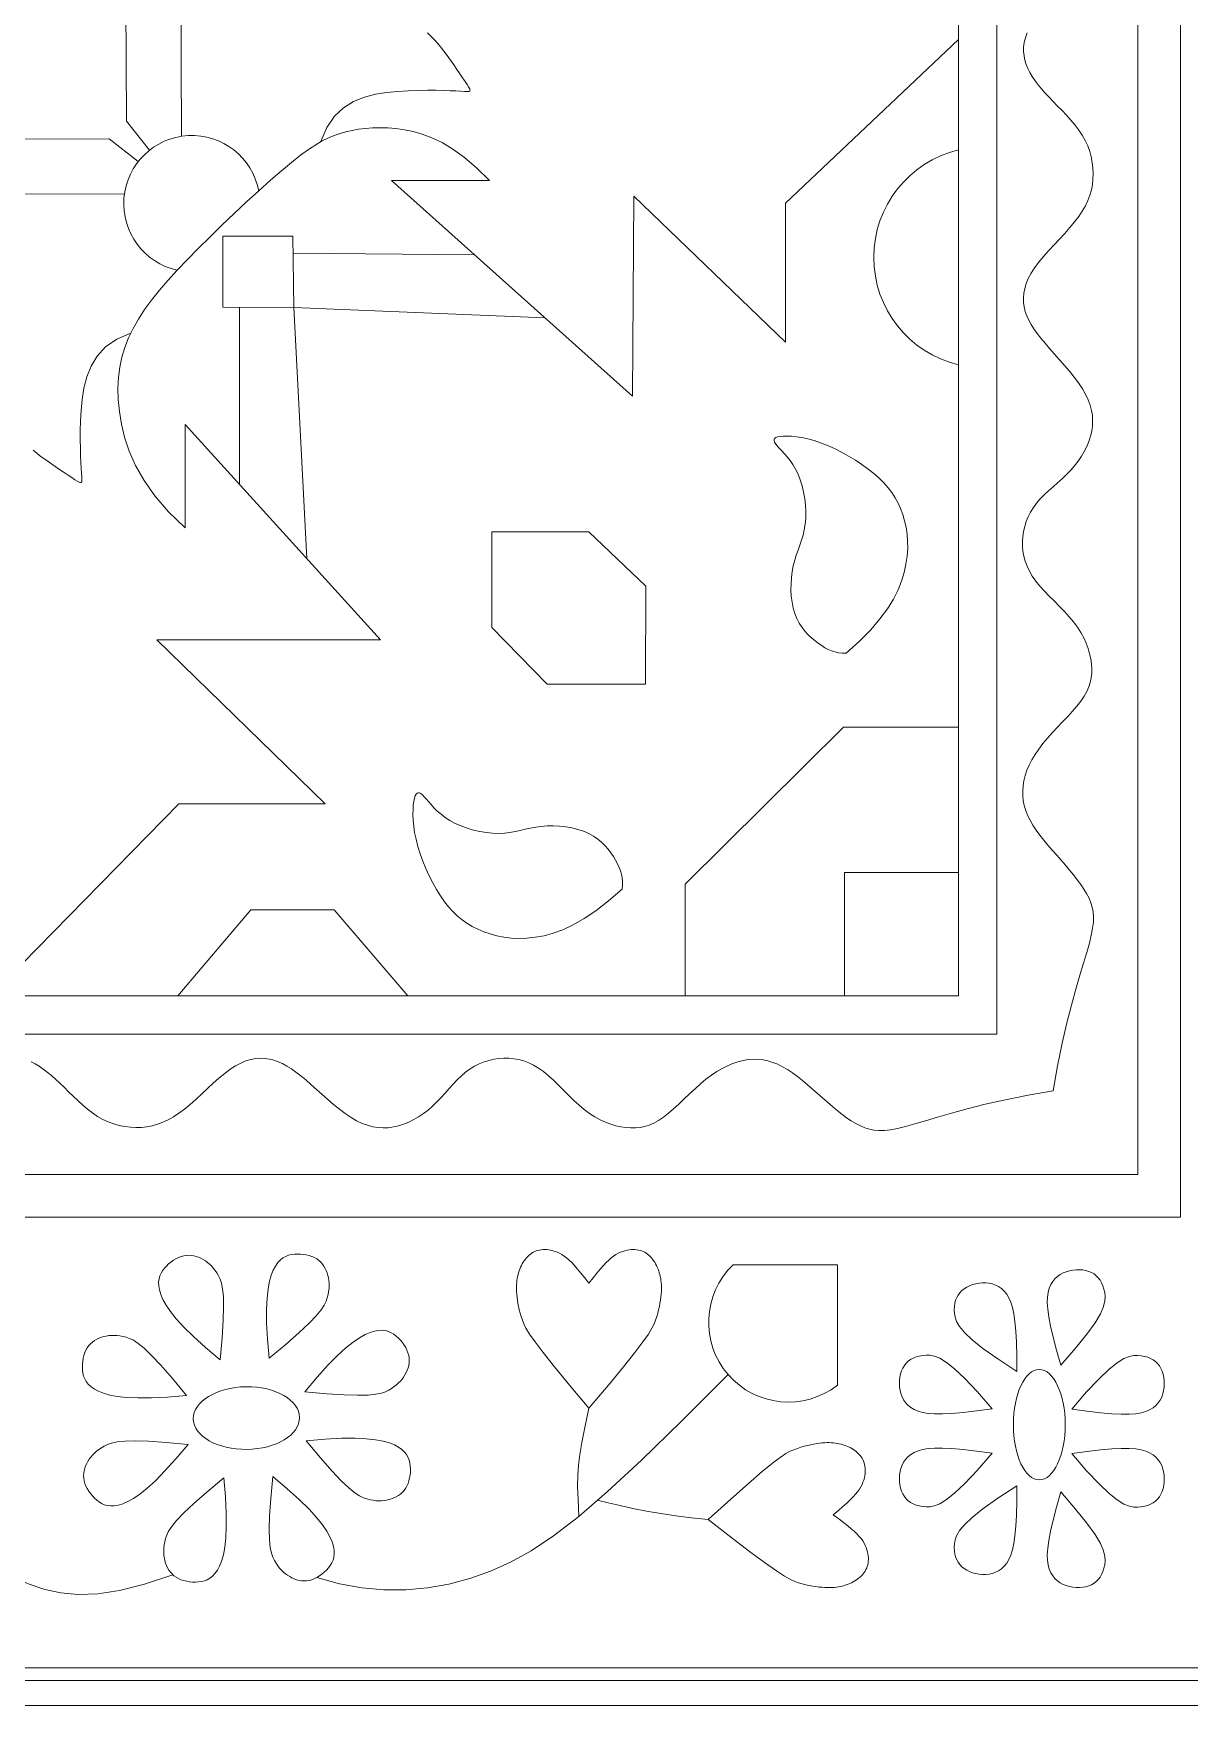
# Model space of a CAD drawing. Header units: inches. Extents: x -813 to 82, y -70 to 268.
# Drawn here: x -22.39 to -9.43, y 115.99 to 134.72 of the extents above; entities that cross this region are included whole.
import ezdxf

# ---------------------------------------------------------------- set-up
doc = ezdxf.new("R2010")
doc.units = ezdxf.units.IN
doc.header["$MEASUREMENT"] = 0
for name, color, linetype, lineweight, true_color in [('Black', 7, 'Continuous', 0, 0x000000), ('Blue', 7, 'Continuous', 0, 0x1081b2), ('Brown', 7, 'Continuous', 0, 0x653e10), ('Golden', 7, 'Continuous', 0, 0xefe861), ('Grey', 7, 'Continuous', 0, 0x58676a), ('Layak Architect', 1, 'Continuous', 5, 0xff0000), ('Lines', 1, 'Continuous', 5, 0xff0000), ('Mustard', 7, 'Continuous', 0, 0xa79b1b), ('White', 7, 'Continuous', 0, 0xffffff)]:
    doc.layers.add(name, color=color, linetype=linetype, lineweight=lineweight, true_color=true_color)
doc.layers.add('Rugs', color=201, linetype='Continuous')

# ---------------------------------------------------------------- blocks, each defined once
blk = doc.blocks.new('*U55')
at = {"layer": 'Mustard'}
blk.add_lwpolyline([(11.32, -20.49), (4.65, -14.93), (-0.53, -10.37), (-4.43, -6.69), (-7.23, -3.75), (-9.15, -1.41), (-10.37, 0.46), (-11.11, 2), (-11.55, 3.34), (-11.87, 4.59), (-12.1, 5.79), (-12.25, 6.94), (-12.31, 8.04), (-12.3, 9.1), (-12.22, 10.13), (-12.06, 11.12), (-11.84, 12.1), (-11.56, 13.05), (-11.2, 13.98), (-10.78, 14.87), (-10.28, 15.73), (-9.7, 16.53), (-9.04, 17.28), (-8.29, 17.96), (-7.46, 18.56), (-6.53, 19.09), (-5.52, 19.53), (-4.45, 19.89), (-3.33, 20.17), (-2.17, 20.36), (-0.99, 20.47), (0.2, 20.49), (1.38, 20.43), (2.54, 20.27), (3.68, 20), (4.78, 19.58), (5.85, 18.98), (6.87, 18.17), (7.85, 17.12), (8.78, 15.79), (9.65, 14.17), (10.45, 12.2), (11.15, 9.77), (11.72, 6.79), (12.12, 3.14), (12.31, -1.3), (12.27, -6.65), (11.95, -13.01), (11.32, -20.49)], dxfattribs=at)
blk = doc.blocks.new('*U56')
at = {"layer": 'Mustard', "color": 0, "linetype": 'ByBlock', "lineweight": -2, "transparency": 16777216}
for p, rotation in [((6003767008.540522, 3337138647.324628), 315.0000000000001), ((6003766946.314736, 3337138618.737947), 45.00000000000002), ((6003767035.721244, 3337138622.132231), 270), ((6003767037.127202, 3337138585.098843), 225), ((6003766947.720695, 3337138581.704559), 90.00000000000001), ((6003766974.901417, 3337138556.512162), 135), ((6003767011.934805, 3337138557.91812), 180)]:
    blk.add_blockref('*U55', p, dxfattribs=dict(at, rotation=rotation))
blk.add_blockref('*U55', (6003766971.507133, 3337138645.91867), dxfattribs=at)
blk = doc.blocks.new('C3')
at = {"layer": 'Black'}
blk.add_arc((909.4, 3868.05), 26.79, 100.8511, 347.62522, dxfattribs=at)
at = {"layer": 'Blue'}
for points in [[(1258.25, 4206.72), (1248.34, 4208.44), (1239.46, 4210.24), (1231.53, 4212.06), (1224.49, 4213.86), (1218.26, 4215.59), (1212.79, 4217.21), (1208, 4218.67), (1203.82, 4219.92), (1200.2, 4220.93), (1197.05, 4221.69), (1194.31, 4222.22), (1191.91, 4222.51), (1189.78, 4222.58), (1187.83, 4222.43), (1186.02, 4222.08), (1184.25, 4221.52), (1182.48, 4220.78), (1180.69, 4219.85), (1178.89, 4218.76), (1177.06, 4217.53), (1175.21, 4216.18), (1173.33, 4214.71), (1171.44, 4213.14), (1169.52, 4211.5), (1167.57, 4209.8), (1165.61, 4208.07), (1163.63, 4206.33), (1161.64, 4204.63), (1159.65, 4202.98), (1157.67, 4201.43), (1155.69, 4199.99), (1153.73, 4198.7), (1151.79, 4197.59), (1149.87, 4196.66), (1147.95, 4195.9), (1146.03, 4195.33), (1144.11, 4194.94), (1142.19, 4194.73), (1140.24, 4194.7), (1138.27, 4194.85), (1136.28, 4195.18), (1134.26, 4195.69), (1132.21, 4196.39), (1130.15, 4197.27), (1128.06, 4198.33), (1125.95, 4199.58), (1123.83, 4201.02), (1121.7, 4202.64), (1119.55, 4204.44), (1117.4, 4206.38), (1115.26, 4208.38), (1113.13, 4210.41), (1111.03, 4212.4), (1108.97, 4214.3), (1106.96, 4216.04), (1105, 4217.58), (1103.1, 4218.86), (1101.25, 4219.9), (1099.43, 4220.7), (1097.63, 4221.29), (1095.84, 4221.67), (1094.03, 4221.86), (1092.18, 4221.88), (1090.3, 4221.74), (1088.35, 4221.45), (1086.36, 4221.02), (1084.32, 4220.42), (1082.25, 4219.66), (1080.16, 4218.72), (1078.06, 4217.59), (1075.97, 4216.27), (1073.88, 4214.75), (1071.82, 4213.03), (1069.77, 4211.16), (1067.75, 4209.19), (1065.74, 4207.18), (1063.75, 4205.18), (1061.76, 4203.26), (1059.79, 4201.47), (1057.83, 4199.86), (1055.87, 4198.48), (1053.91, 4197.34), (1051.96, 4196.41), (1050.01, 4195.69), (1048.06, 4195.17), (1046.11, 4194.82), (1044.16, 4194.65), (1042.21, 4194.64), (1040.25, 4194.78), (1038.3, 4195.07), (1036.36, 4195.51), (1034.45, 4196.12), (1032.56, 4196.88), (1030.72, 4197.81), (1028.93, 4198.91), (1027.2, 4200.19), (1025.53, 4201.63), (1023.91, 4203.21), (1022.32, 4204.9), (1020.75, 4206.65), (1019.17, 4208.43), (1017.58, 4210.2), (1015.94, 4211.93), (1014.25, 4213.58), (1012.48, 4215.12), (1010.65, 4216.52), (1008.76, 4217.8), (1006.83, 4218.93), (1004.86, 4219.91), (1002.87, 4220.72), (1000.86, 4221.37), (998.84, 4221.84), (996.83, 4222.12), (994.81, 4222.21), (992.77, 4222.1), (990.72, 4221.77), (988.65, 4221.22), (986.54, 4220.45), (984.38, 4219.43), (982.18, 4218.17), (979.93, 4216.67), (977.64, 4214.96), (975.34, 4213.11), (973.04, 4211.16), (970.77, 4209.17), (968.55, 4207.19), (966.39, 4205.28), (964.32, 4203.49), (962.35, 4201.87), (960.47, 4200.42), (958.66, 4199.14), (956.91, 4198.03), (955.19, 4197.1), (953.48, 4196.33), (951.78, 4195.74), (950.05, 4195.32), (948.29, 4195.07), (946.48, 4195.01), (944.64, 4195.15), (942.74, 4195.51), (940.79, 4196.09), (938.79, 4196.92), (936.73, 4198.01), (934.62, 4199.37), (932.44, 4201.01), (930.22, 4202.88), (927.96, 4204.9), (925.68, 4207.02), (923.4, 4209.17), (921.12, 4211.28), (918.86, 4213.29), (916.64, 4215.13), (914.47, 4216.75), (912.34, 4218.15), (910.23, 4219.34), (908.14, 4220.32), (906.06, 4221.1), (903.98, 4221.7), (901.88, 4222.11), (899.76, 4222.35), (897.61, 4222.43), (895.44, 4222.34), (893.25, 4222.09), (891.06, 4221.65), (888.88, 4221.05), (886.73, 4220.26), (884.6, 4219.28), (882.52, 4218.11), (880.48, 4216.76), (878.5, 4215.26), (876.57, 4213.64), (874.69, 4211.93), (872.85, 4210.19), (871.06, 4208.43), (869.31, 4206.71), (867.6, 4205.06), (865.93, 4203.51), (864.29, 4202.08), (862.68, 4200.76), (861.08, 4199.56), (859.48, 4198.49), (857.89, 4197.55), (856.29, 4196.75), (854.67, 4196.09), (853.03, 4195.58), (851.35, 4195.24), (849.64, 4195.07), (847.89, 4195.09), (846.09, 4195.31), (844.23, 4195.76), (842.31, 4196.44)], [(1258.25, 4206.72), (1259.93, 4196.81), (1261.7, 4187.92), (1263.49, 4179.98), (1265.26, 4172.93), (1266.97, 4166.7), (1268.57, 4161.22), (1270.02, 4156.43), (1271.25, 4152.25), (1272.25, 4148.62), (1273, 4145.47), (1273.51, 4142.73), (1273.8, 4140.33), (1273.86, 4138.19), (1273.71, 4136.25), (1273.34, 4134.43), (1272.78, 4132.67), (1272.03, 4130.9), (1271.1, 4129.12), (1270, 4127.31), (1268.77, 4125.49), (1267.4, 4123.65), (1265.93, 4121.78), (1264.36, 4119.89), (1262.71, 4117.97), (1261, 4116.03), (1259.26, 4114.08), (1257.52, 4112.1), (1255.81, 4110.12), (1254.15, 4108.14), (1252.59, 4106.16), (1251.14, 4104.19), (1249.85, 4102.24), (1248.73, 4100.3), (1247.79, 4098.38), (1247.03, 4096.46), (1246.45, 4094.55), (1246.05, 4092.63), (1245.83, 4090.7), (1245.79, 4088.76), (1245.94, 4086.79), (1246.26, 4084.8), (1246.77, 4082.77), (1247.46, 4080.73), (1248.33, 4078.66), (1249.38, 4076.56), (1250.63, 4074.45), (1252.06, 4072.33), (1253.67, 4070.18), (1255.47, 4068.03), (1257.39, 4065.87), (1259.39, 4063.73), (1261.41, 4061.59), (1263.39, 4059.49), (1265.28, 4057.42), (1267.02, 4055.4), (1268.55, 4053.43), (1269.83, 4051.53), (1270.86, 4049.67), (1271.65, 4047.85), (1272.23, 4046.05), (1272.6, 4044.26), (1272.79, 4042.45), (1272.8, 4040.6), (1272.66, 4038.72), (1272.36, 4036.77), (1271.92, 4034.78), (1271.32, 4032.74), (1270.54, 4030.68), (1269.6, 4028.59), (1268.46, 4026.5), (1267.14, 4024.41), (1265.61, 4022.33), (1263.88, 4020.27), (1262, 4018.23), (1260.02, 4016.21), (1258, 4014.21), (1256, 4012.23), (1254.07, 4010.25), (1252.27, 4008.28), (1250.66, 4006.33), (1249.27, 4004.37), (1248.12, 4002.42), (1247.19, 4000.47), (1246.46, 3998.53), (1245.93, 3996.58), (1245.58, 3994.63), (1245.4, 3992.68), (1245.38, 3990.73), (1245.52, 3988.77), (1245.8, 3986.82), (1246.24, 3984.88), (1246.83, 3982.96), (1247.59, 3981.07), (1248.51, 3979.23), (1249.61, 3977.43), (1250.87, 3975.69), (1252.31, 3974.02), (1253.89, 3972.4), (1255.57, 3970.8), (1257.31, 3969.22), (1259.09, 3967.64), (1260.86, 3966.04), (1262.58, 3964.4), (1264.22, 3962.7), (1265.75, 3960.93), (1267.15, 3959.09), (1268.42, 3957.2), (1269.54, 3955.26), (1270.51, 3953.29), (1271.32, 3951.29), (1271.96, 3949.28), (1272.42, 3947.26), (1272.7, 3945.24), (1272.78, 3943.22), (1272.66, 3941.19), (1272.33, 3939.14), (1271.77, 3937.07), (1270.99, 3934.96), (1269.96, 3932.81), (1268.7, 3930.62), (1267.18, 3928.37), (1265.47, 3926.09), (1263.61, 3923.79), (1261.65, 3921.5), (1259.65, 3919.24), (1257.67, 3917.02), (1255.75, 3914.87), (1253.95, 3912.8), (1252.32, 3910.84), (1250.86, 3908.97), (1249.58, 3907.16), (1248.46, 3905.41), (1247.52, 3903.7), (1246.75, 3902), (1246.16, 3900.29), (1245.73, 3898.57), (1245.48, 3896.81), (1245.41, 3895), (1245.54, 3893.15), (1245.89, 3891.25), (1246.47, 3889.31), (1247.29, 3887.3), (1248.37, 3885.24), (1249.73, 3883.12), (1251.36, 3880.94), (1253.21, 3878.71), (1255.23, 3876.44), (1257.34, 3874.16), (1259.48, 3871.86), (1261.58, 3869.58), (1263.58, 3867.32), (1265.42, 3865.09), (1267.03, 3862.91), (1268.42, 3860.77), (1269.6, 3858.66), (1270.57, 3856.57), (1271.35, 3854.48), (1271.94, 3852.4), (1272.34, 3850.3), (1272.58, 3848.18), (1272.65, 3846.03), (1272.55, 3843.85), (1272.29, 3841.67), (1271.85, 3839.48), (1271.23, 3837.31), (1270.43, 3835.15), (1269.45, 3833.03), (1268.28, 3830.95), (1266.92, 3828.92), (1265.41, 3826.95), (1263.78, 3825.02), (1262.07, 3823.15), (1260.31, 3821.32), (1258.55, 3819.53), (1256.83, 3817.79), (1255.17, 3816.09), (1253.62, 3814.42), (1252.17, 3812.79), (1250.85, 3811.18), (1249.64, 3809.58), (1248.57, 3807.99), (1247.62, 3806.4), (1246.82, 3804.8)], [(1220.92, 4062.02), (1176.93, 4062.02), (1115.26, 4124.27), (1115.26, 4169.48)], [(1220.92, 4062.02), (1176.93, 4062.02), (1115.26, 4124.27), (1115.26, 4169.48)], [(1172.33, 4124.66), (1172.33, 4154.27), (1172.33, 4168.12), (1172.33, 4169.28), (1172.33, 4169.43), (1172.33, 4169.48)], [(1220.92, 4124.66), (1172.33, 4124.66)], [(950.27, 3908.13), (950.07, 3880.17), (922.23, 3880.17), (922.23, 3907.8), (950.27, 3908.13)]]:
    blk.add_lwpolyline(points, dxfattribs=at)
blk.add_arc((930.57, 4179.58), 43.44, 193.44709, 346.55291, dxfattribs=at)
at = {"layer": 'Brown'}
for points in [[(1449.49, 3917.24), (1452.02, 3926.06), (1453.66, 3934.85), (1454.45, 3943.57), (1454.42, 3952.21), (1453.62, 3960.74), (1452.1, 3969.14), (1449.89, 3977.38), (1447.04, 3985.43), (1443.53, 3993.35), (1439.02, 4001.49), (1433.15, 4010.27), (1425.52, 4020.13), (1415.76, 4031.5), (1403.46, 4044.79), (1388.26, 4060.44), (1369.76, 4078.88)], [(1426.69, 4071.03), (1426.1, 4064.52), (1425.33, 4058.3), (1424.43, 4052.37), (1423.43, 4046.74), (1422.36, 4041.43), (1421.26, 4036.44), (1420.18, 4031.77), (1419.14, 4027.45)], [(1383.03, 4024.17), (1390.55, 4022.56), (1396.44, 4021.36), (1401.2, 4020.53), (1405.34, 4020.01), (1409.34, 4019.75), (1413.7, 4019.72), (1418.93, 4019.87), (1425.52, 4020.13)], [(1448.49, 3860.62), (1452.16, 3849.4), (1454.6, 3839.6), (1455.92, 3831.01), (1456.23, 3823.39), (1455.63, 3816.52), (1454.24, 3810.18), (1452.15, 3804.13), (1449.49, 3798.14), (1446.25, 3791.97), (1442.01, 3785.19), (1436.25, 3777.36), (1428.45, 3768.03), (1418.08, 3756.76), (1404.62, 3743.1), (1387.55, 3726.59), (1366.34, 3706.81)]]:
    blk.add_lwpolyline(points, dxfattribs=at)
at = {"layer": 'Golden'}
blk.add_lwpolyline([(-1499.88, 4500.08), (-1499.88, 0), (1499.88, 0), (1499.88, 4500.08), (-1499.88, 4500.08)], dxfattribs=at)
at = {"layer": 'Grey'}
blk.add_lwpolyline([(1373.93, 4121.87), (1326.62, 4121.87), (1326.62, 4080.82)], dxfattribs=at)
blk.add_arc((1349.21, 4102.57), 31.36, 223.90706, 37.98615, dxfattribs=at)
at = {"layer": 'Layak Architect'}
blk.add_lwpolyline([(-1490.01, 4485.9), (1490.01, 4485.9), (1490.01, 14.18), (-1490.01, 14.18)], close=True, dxfattribs=at)
for points in [[(0, 4430.9), (1485.01, 4430.9), (1485.01, 2250.04)], [(0, 4256.73), (1307.83, 4256.73), (1307.83, 2250.04)], [(0, 4240.04), (1291.09, 4240.04), (1291.09, 2250.04)], [(0, 4184.48), (1235.92, 4184.48), (1235.92, 2250.04)], [(0, 4169.48), (1220.92, 4169.48), (1220.92, 2250.04)], [(900.31, 3985.09), (900.28, 3946.53), (985.07, 4041.28), (906.5, 4041.79), (963.94, 4101.46), (909.27, 4101.46), (844.86, 4169.48)], [(1086.2, 4125.35), (1081.43, 4130.58), (1076.94, 4134.97), (1072.71, 4138.59), (1068.7, 4141.54), (1064.9, 4143.88), (1061.28, 4145.7), (1057.8, 4147.08), (1054.45, 4148.1), (1051.21, 4148.82), (1048.07, 4149.28), (1045.04, 4149.49), (1042.12, 4149.48), (1039.31, 4149.26), (1036.62, 4148.86), (1034.06, 4148.29), (1031.63, 4147.58), (1029.32, 4146.73), (1027.13, 4145.74), (1025.04, 4144.6), (1023.04, 4143.3), (1021.11, 4141.83), (1019.23, 4140.17), (1017.38, 4138.31), (1015.57, 4136.24), (1013.76, 4133.96), (1011.99, 4131.5), (1010.27, 4128.91), (1008.64, 4126.21), (1007.11, 4123.45), (1005.71, 4120.68), (1004.48, 4117.93), (1003.43, 4115.24), (1002.57, 4112.66), (1001.91, 4110.2), (1001.42, 4107.89), (1001.09, 4105.74), (1000.9, 4103.79), (1000.82, 4102.05), (1000.85, 4100.55), (1000.96, 4099.3), (1001.15, 4098.32), (1001.4, 4097.61), (1001.74, 4097.16), (1002.15, 4096.94), (1002.65, 4096.95), (1003.24, 4097.18), (1003.92, 4097.61), (1004.7, 4098.23), (1005.59, 4099.02), (1006.59, 4099.96), (1007.72, 4101), (1009, 4102.1), (1010.43, 4103.22), (1012.04, 4104.34), (1013.84, 4105.4), (1015.84, 4106.38), (1018.04, 4107.24), (1020.4, 4107.97), (1022.89, 4108.55), (1025.45, 4109), (1028.03, 4109.29), (1030.59, 4109.43), (1033.08, 4109.4), (1035.45, 4109.21), (1037.67, 4108.84), (1039.75, 4108.34), (1041.75, 4107.73), (1043.7, 4107.07), (1045.64, 4106.37), (1047.61, 4105.69), (1049.64, 4105.06), (1051.77, 4104.51), (1054.04, 4104.08), (1056.41, 4103.78), (1058.85, 4103.62), (1061.31, 4103.6), (1063.75, 4103.73), (1066.14, 4104.03), (1068.43, 4104.49), (1070.58, 4105.12), (1072.57, 4105.92), (1074.39, 4106.88), (1076.05, 4107.97), (1077.57, 4109.16), (1078.94, 4110.42), (1080.18, 4111.73), (1081.3, 4113.07), (1082.31, 4114.39), (1083.2, 4115.7), (1083.99, 4116.98), (1084.67, 4118.27), (1085.23, 4119.58), (1085.66, 4120.93), (1085.97, 4122.32), (1086.15, 4123.79), (1086.2, 4125.35)], [(1098.4, 4046.34), (1098.4, 4007.75), (1076.11, 3985.99), (1038.47, 3985.99), (1038.47, 4024.08), (1059.77, 4046.58), (1098.4, 4046.34)], [(1178.92, 4037.23), (1183.56, 4031.89), (1187.4, 4026.92), (1190.52, 4022.3), (1192.98, 4017.98), (1194.87, 4013.94), (1196.26, 4010.13), (1197.23, 4006.52), (1197.85, 4003.07), (1198.19, 3999.77), (1198.29, 3996.6), (1198.15, 3993.56), (1197.8, 3990.66), (1197.26, 3987.9), (1196.55, 3985.27), (1195.69, 3982.79), (1194.7, 3980.46), (1193.59, 3978.27), (1192.35, 3976.21), (1190.98, 3974.26), (1189.46, 3972.42), (1187.77, 3970.67), (1185.91, 3969), (1183.85, 3967.38), (1181.59, 3965.81), (1179.11, 3964.28), (1176.47, 3962.81), (1173.69, 3961.4), (1170.82, 3960.09), (1167.91, 3958.89), (1164.99, 3957.83), (1162.12, 3956.92), (1159.33, 3956.18), (1156.66, 3955.63), (1154.14, 3955.26), (1151.79, 3955.04), (1149.62, 3954.96), (1147.66, 3954.99), (1145.92, 3955.12), (1144.43, 3955.32), (1143.2, 3955.57), (1142.26, 3955.87), (1141.58, 3956.21), (1141.16, 3956.59), (1141, 3957.03), (1141.07, 3957.52), (1141.36, 3958.08), (1141.87, 3958.71), (1142.57, 3959.41), (1143.46, 3960.2), (1144.51, 3961.09), (1145.67, 3962.09), (1146.91, 3963.23), (1148.2, 3964.53), (1149.49, 3966), (1150.75, 3967.66), (1151.96, 3969.53), (1153.06, 3971.62), (1154.06, 3973.88), (1154.93, 3976.29), (1155.67, 3978.78), (1156.25, 3981.31), (1156.69, 3983.84), (1156.95, 3986.31), (1157.02, 3988.69), (1156.92, 3990.93), (1156.66, 3993.06), (1156.29, 3995.12), (1155.85, 3997.13), (1155.39, 3999.14), (1154.94, 4001.17), (1154.54, 4003.26), (1154.24, 4005.44), (1154.08, 4007.75), (1154.05, 4010.14), (1154.17, 4012.57), (1154.44, 4015.02), (1154.86, 4017.43), (1155.42, 4019.77), (1156.14, 4021.99), (1157.02, 4024.06), (1158.05, 4025.94), (1159.21, 4027.64), (1160.49, 4029.16), (1161.84, 4030.53), (1163.25, 4031.75), (1164.7, 4032.83), (1166.15, 4033.79), (1167.59, 4034.63), (1168.98, 4035.37), (1170.35, 4036.01), (1171.71, 4036.53), (1173.08, 4036.93), (1174.46, 4037.21), (1175.89, 4037.36), (1177.37, 4037.37), (1178.92, 4037.23)], [(954.33, 4006.86), (950.27, 3908.13)], [(1036.91, 3865.39), (1030.54, 3858.86), (1024.32, 3853.52), (1018.26, 3849.25), (1012.4, 3845.93), (1006.73, 3843.42), (1001.28, 3841.61), (996.08, 3840.36), (991.12, 3839.57), (986.43, 3839.11), (981.98, 3838.98), (977.74, 3839.17), (973.67, 3839.68), (969.74, 3840.51), (965.92, 3841.67), (962.17, 3843.14), (958.47, 3844.93), (954.78, 3847.05), (951.07, 3849.48), (947.32, 3852.22), (943.5, 3855.28), (939.6, 3858.64), (935.57, 3862.31), (931.4, 3866.28), (927.05, 3870.55), (922.54, 3875.1), (917.92, 3879.85), (913.29, 3884.71), (908.74, 3889.58), (904.36, 3894.36), (900.25, 3898.96), (896.5, 3903.29), (893.2, 3907.26), (890.42, 3910.78), (888.12, 3913.92), (886.24, 3916.74), (884.73, 3919.31), (883.53, 3921.71), (882.58, 3924.02), (881.82, 3926.3), (881.2, 3928.62), (880.65, 3931.06), (880.2, 3933.62), (879.86, 3936.3), (879.64, 3939.11), (879.57, 3942.04), (879.65, 3945.1), (879.92, 3948.28), (880.38, 3951.6), (881.07, 3955.04), (882.07, 3958.65), (883.49, 3962.44), (885.42, 3966.44), (887.97, 3970.67), (891.23, 3975.18), (895.31, 3979.97), (900.31, 3985.09)], [(885.01, 3918.79), (879.45, 3921.15), (875.07, 3924.16), (871.73, 3927.7), (869.27, 3931.65), (867.55, 3935.89), (866.41, 3940.28), (865.71, 3944.7), (865.29, 3949.02), (865.03, 3953.15), (864.88, 3957.02), (864.82, 3960.63), (864.84, 3963.94), (864.91, 3966.93), (865.01, 3969.57), (865.13, 3971.85), (865.24, 3973.72), (865.32, 3975.19), (865.34, 3976.27), (865.28, 3976.99), (865.09, 3977.37), (864.76, 3977.46), (864.26, 3977.29), (863.54, 3976.87), (862.59, 3976.25), (861.38, 3975.45), (859.95, 3974.5), (858.35, 3973.42), (856.63, 3972.25), (854.83, 3971.01), (853, 3969.72), (851.19, 3968.41), (849.45, 3967.11), (847.82, 3965.84), (846.29, 3964.57), (844.88, 3963.31), (843.56, 3962.03), (842.33, 3960.7)], [(928.87, 3907.8), (929.61, 3979.3)], [(1220.92, 3862.57), (1187.05, 3891.2), (1187.05, 3923.95), (1220.92, 3952.92)], [(1220.92, 3788.92), (1145.33, 3862.97), (1145.33, 3920.5), (1080.96, 3854.27), (1080.96, 3942.26), (996.25, 3865.39), (1036.91, 3865.39)], [(1048.95, 3913.21), (950.27, 3908.13)], [(950.17, 3886.77), (1019.82, 3886.77)], [(960.32, 3844.04), (962.72, 3838.49), (965.76, 3834.13), (969.33, 3830.82), (973.3, 3828.39), (977.55, 3826.7), (981.94, 3825.6), (986.37, 3824.93), (990.7, 3824.54), (994.82, 3824.31), (998.7, 3824.19), (1002.31, 3824.16), (1005.62, 3824.2), (1008.61, 3824.29), (1011.25, 3824.41), (1013.52, 3824.55), (1015.4, 3824.67), (1016.86, 3824.76), (1017.94, 3824.79), (1018.66, 3824.73), (1019.05, 3824.55), (1019.14, 3824.22), (1018.97, 3823.71), (1018.56, 3822.99), (1017.94, 3822.04), (1017.15, 3820.82), (1016.21, 3819.39), (1015.15, 3817.78), (1013.99, 3816.04), (1012.76, 3814.24), (1011.49, 3812.4), (1010.19, 3810.58), (1008.9, 3808.83), (1007.64, 3807.19), (1006.39, 3805.66)]]:
    blk.add_lwpolyline(points, dxfattribs=at)
at = {"layer": 'Lines', "extrusion": (0, 0, -1)}
blk.add_ellipse((1389.46, 4201.24), major_axis=(-21.69, 0), ratio=0.469709, dxfattribs=at)
at = {"layer": 'Mustard', "extrusion": (0, 0, -1)}
blk.add_ellipse((1386.87, 3889.5), major_axis=(0.26, -20.88), ratio=0.589821, dxfattribs=at)
at = {"layer": 'White'}
for points in [[(1383.34, 4213.98), (1376.58, 4219.86), (1371.43, 4224.72), (1367.67, 4228.7), (1365.09, 4231.92), (1363.47, 4234.53), (1362.6, 4236.64), (1362.26, 4238.4), (1362.24, 4239.93), (1362.36, 4241.34), (1362.6, 4242.65), (1362.94, 4243.87), (1363.39, 4244.99), (1363.95, 4246), (1364.62, 4246.92), (1365.41, 4247.73), (1366.31, 4248.44), (1367.32, 4249.04), (1368.42, 4249.53), (1369.61, 4249.91), (1370.85, 4250.18), (1372.14, 4250.34), (1373.45, 4250.38), (1374.77, 4250.31), (1376.08, 4250.12), (1377.36, 4249.81), (1378.6, 4249.37), (1379.78, 4248.77), (1380.88, 4248.02), (1381.9, 4247.08), (1382.82, 4245.96), (1383.61, 4244.63), (1384.28, 4243.07), (1384.79, 4241.27), (1385.15, 4239.13), (1385.34, 4236.57), (1385.34, 4233.48), (1385.16, 4229.77), (1384.77, 4225.35), (1384.17, 4220.12), (1383.34, 4213.98)], [(1400.79, 4213.98), (1407.54, 4219.86), (1412.69, 4224.72), (1416.45, 4228.7), (1419.03, 4231.92), (1420.66, 4234.53), (1421.53, 4236.64), (1421.87, 4238.4), (1421.88, 4239.93), (1421.76, 4241.34), (1421.53, 4242.65), (1421.19, 4243.87), (1420.74, 4244.99), (1420.17, 4246), (1419.5, 4246.92), (1418.72, 4247.73), (1417.82, 4248.44), (1416.81, 4249.04), (1415.7, 4249.53), (1414.52, 4249.91), (1413.27, 4250.18), (1411.99, 4250.34), (1410.67, 4250.38), (1409.35, 4250.31), (1408.04, 4250.12), (1406.76, 4249.81), (1405.53, 4249.37), (1404.35, 4248.77), (1403.24, 4248.02), (1402.22, 4247.08), (1401.31, 4245.96), (1400.51, 4244.63), (1399.85, 4243.07), (1399.33, 4241.27), (1398.98, 4239.13), (1398.79, 4236.57), (1398.78, 4233.48), (1398.97, 4229.77), (1399.36, 4225.35), (1399.96, 4220.12), (1400.79, 4213.98)], [(1366.12, 4209.65), (1359.37, 4215.53), (1353.84, 4219.96), (1349.38, 4223.14), (1345.83, 4225.25), (1343.03, 4226.5), (1340.81, 4227.07), (1339.03, 4227.16), (1337.51, 4226.97), (1336.13, 4226.65), (1334.86, 4226.24), (1333.7, 4225.74), (1332.66, 4225.14), (1331.73, 4224.44), (1330.91, 4223.65), (1330.22, 4222.76), (1329.64, 4221.77), (1329.19, 4220.69), (1328.85, 4219.52), (1328.64, 4218.3), (1328.54, 4217.03), (1328.56, 4215.73), (1328.7, 4214.42), (1328.95, 4213.13), (1329.32, 4211.86), (1329.8, 4210.63), (1330.42, 4209.47), (1331.17, 4208.38), (1332.07, 4207.39), (1333.13, 4206.51), (1334.37, 4205.76), (1335.8, 4205.15), (1337.43, 4204.71), (1339.29, 4204.45), (1341.46, 4204.39), (1344.02, 4204.56), (1347.08, 4204.98), (1350.72, 4205.67), (1355.05, 4206.67), (1360.15, 4207.99), (1366.12, 4209.65)], [(1415.91, 4209.65), (1422.67, 4215.53), (1428.2, 4219.96), (1432.65, 4223.14), (1436.21, 4225.25), (1439.01, 4226.5), (1441.22, 4227.07), (1443.01, 4227.16), (1444.52, 4226.97), (1445.91, 4226.65), (1447.18, 4226.24), (1448.33, 4225.74), (1449.38, 4225.14), (1450.31, 4224.44), (1451.12, 4223.65), (1451.82, 4222.76), (1452.39, 4221.77), (1452.85, 4220.69), (1453.18, 4219.52), (1453.4, 4218.3), (1453.5, 4217.03), (1453.47, 4215.73), (1453.34, 4214.42), (1453.08, 4213.13), (1452.72, 4211.86), (1452.23, 4210.63), (1451.62, 4209.47), (1450.87, 4208.38), (1449.97, 4207.39), (1448.9, 4206.51), (1447.66, 4205.76), (1446.23, 4205.15), (1444.6, 4204.71), (1442.74, 4204.45), (1440.58, 4204.39), (1438.01, 4204.56), (1434.96, 4204.98), (1431.31, 4205.67), (1426.98, 4206.67), (1421.88, 4207.99), (1415.91, 4209.65)], [(1368.53, 4192.37), (1363.63, 4184.87), (1359.53, 4179.1), (1356.11, 4174.83), (1353.27, 4171.82), (1350.91, 4169.86), (1348.94, 4168.7), (1347.25, 4168.12), (1345.73, 4167.9), (1344.32, 4167.83), (1342.98, 4167.87), (1341.73, 4168.04), (1340.56, 4168.34), (1339.48, 4168.75), (1338.48, 4169.29), (1337.57, 4169.96), (1336.74, 4170.75), (1336.01, 4171.67), (1335.37, 4172.7), (1334.83, 4173.82), (1334.39, 4175.01), (1334.05, 4176.26), (1333.83, 4177.56), (1333.72, 4178.88), (1333.73, 4180.2), (1333.86, 4181.51), (1334.13, 4182.8), (1334.55, 4184.05), (1335.15, 4185.25), (1335.93, 4186.38), (1336.92, 4187.44), (1338.13, 4188.42), (1339.58, 4189.29), (1341.3, 4190.05), (1343.36, 4190.7), (1345.88, 4191.24), (1348.93, 4191.67), (1352.63, 4191.99), (1357.06, 4192.22), (1362.33, 4192.34), (1368.53, 4192.37)], [(1413.51, 4192.37), (1418.4, 4184.87), (1422.51, 4179.1), (1425.93, 4174.83), (1428.77, 4171.82), (1431.12, 4169.86), (1433.1, 4168.7), (1434.79, 4168.12), (1436.3, 4167.9), (1437.72, 4167.83), (1439.05, 4167.87), (1440.3, 4168.04), (1441.47, 4168.34), (1442.56, 4168.75), (1443.56, 4169.29), (1444.47, 4169.96), (1445.29, 4170.75), (1446.02, 4171.67), (1446.66, 4172.7), (1447.21, 4173.82), (1447.65, 4175.01), (1447.98, 4176.26), (1448.21, 4177.56), (1448.32, 4178.88), (1448.31, 4180.2), (1448.18, 4181.51), (1447.91, 4182.8), (1447.48, 4184.05), (1446.89, 4185.25), (1446.1, 4186.38), (1445.11, 4187.44), (1443.9, 4188.42), (1442.45, 4189.29), (1440.74, 4190.05), (1438.67, 4190.7), (1436.16, 4191.24), (1433.1, 4191.67), (1429.41, 4191.99), (1424.97, 4192.22), (1419.71, 4192.34), (1413.51, 4192.37)], [(1383.21, 4182.66), (1376.46, 4176.78), (1371.31, 4171.92), (1367.55, 4167.94), (1364.97, 4164.72), (1363.35, 4162.11), (1362.47, 4160), (1362.13, 4158.24), (1362.12, 4156.72), (1362.24, 4155.3), (1362.47, 4153.99), (1362.81, 4152.77), (1363.27, 4151.65), (1363.83, 4150.64), (1364.5, 4149.72), (1365.28, 4148.91), (1366.18, 4148.21), (1367.19, 4147.61), (1368.3, 4147.11), (1369.48, 4146.73), (1370.73, 4146.46), (1372.01, 4146.3), (1373.33, 4146.26), (1374.65, 4146.33), (1375.96, 4146.52), (1377.24, 4146.83), (1378.48, 4147.27), (1379.65, 4147.87), (1380.76, 4148.62), (1381.78, 4149.56), (1382.69, 4150.68), (1383.49, 4152.02), (1384.15, 4153.57), (1384.67, 4155.37), (1385.03, 4157.51), (1385.21, 4160.07), (1385.22, 4163.16), (1385.03, 4166.87), (1384.64, 4171.29), (1384.04, 4176.52), (1383.21, 4182.66)], [(1400.66, 4182.66), (1407.42, 4176.78), (1412.57, 4171.92), (1416.33, 4167.94), (1418.91, 4164.72), (1420.53, 4162.11), (1421.4, 4160), (1421.74, 4158.24), (1421.76, 4156.72), (1421.64, 4155.3), (1421.4, 4153.99), (1421.06, 4152.77), (1420.61, 4151.65), (1420.05, 4150.64), (1419.38, 4149.72), (1418.59, 4148.91), (1417.69, 4148.21), (1416.68, 4147.61), (1415.58, 4147.11), (1414.39, 4146.73), (1413.15, 4146.46), (1411.86, 4146.3), (1410.55, 4146.26), (1409.23, 4146.33), (1407.92, 4146.52), (1406.64, 4146.83), (1405.4, 4147.27), (1404.22, 4147.87), (1403.12, 4148.62), (1402.1, 4149.56), (1401.18, 4150.68), (1400.39, 4152.02), (1399.72, 4153.57), (1399.21, 4155.37), (1398.85, 4157.51), (1398.66, 4160.07), (1398.66, 4163.16), (1398.84, 4166.87), (1399.23, 4171.29), (1399.83, 4176.52), (1400.66, 4182.66)], [(882.93, 3864), (794.6, 3863.57), (783.24, 3841.86), (877.06, 3842.35), (888.44, 3851.39)], [(905.54, 3841.55), (905.77, 3753.22), (884.14, 3741.7), (883.94, 3835.53), (892.89, 3846.96)]]:
    blk.add_lwpolyline(points, dxfattribs=at)
for points in [[(1423.21, 4122.24), (1421.67, 4124.03), (1420.28, 4125.58), (1419.02, 4126.91), (1417.88, 4128.04), (1416.82, 4129), (1415.82, 4129.8), (1414.86, 4130.48), (1413.92, 4131.06), (1413, 4131.53), (1412.09, 4131.92), (1411.21, 4132.23), (1410.35, 4132.46), (1409.51, 4132.63), (1408.7, 4132.73), (1407.92, 4132.78), (1407.16, 4132.79), (1406.44, 4132.75), (1405.74, 4132.67), (1405.07, 4132.54), (1404.42, 4132.36), (1403.8, 4132.13), (1403.2, 4131.86), (1402.62, 4131.54), (1402.06, 4131.18), (1401.52, 4130.77), (1401.01, 4130.31), (1400.52, 4129.82), (1400.06, 4129.29), (1399.62, 4128.73), (1399.21, 4128.13), (1398.83, 4127.51), (1398.47, 4126.87), (1398.15, 4126.2), (1397.86, 4125.51), (1397.59, 4124.8), (1397.35, 4124.08), (1397.15, 4123.34), (1396.97, 4122.59), (1396.82, 4121.84), (1396.69, 4121.07), (1396.6, 4120.29), (1396.54, 4119.49), (1396.51, 4118.66), (1396.51, 4117.79), (1396.55, 4116.87), (1396.62, 4115.89), (1396.73, 4114.86), (1396.89, 4113.76), (1397.08, 4112.59), (1397.32, 4111.37), (1397.6, 4110.11), (1397.94, 4108.8), (1398.33, 4107.47), (1398.78, 4106.11), (1399.29, 4104.74), (1399.9, 4103.32), (1400.82, 4101.63), (1402.3, 4099.4), (1404.58, 4096.38), (1407.91, 4092.29), (1412.55, 4086.89), (1418.72, 4079.89), (1426.69, 4071.03), (1434.01, 4080.43), (1439.68, 4087.85), (1443.91, 4093.58), (1446.95, 4097.89), (1449.01, 4101.07), (1450.32, 4103.39), (1451.12, 4105.14), (1451.63, 4106.6), (1452.04, 4108.01), (1452.39, 4109.39), (1452.69, 4110.75), (1452.93, 4112.07), (1453.12, 4113.36), (1453.28, 4114.59), (1453.39, 4115.77), (1453.46, 4116.88), (1453.5, 4117.92), (1453.5, 4118.89), (1453.47, 4119.81), (1453.41, 4120.68), (1453.33, 4121.51), (1453.21, 4122.31), (1453.06, 4123.08), (1452.88, 4123.83), (1452.68, 4124.58), (1452.44, 4125.31), (1452.18, 4126.03), (1451.9, 4126.73), (1451.58, 4127.42), (1451.24, 4128.09), (1450.87, 4128.73), (1450.47, 4129.35), (1450.05, 4129.94), (1449.59, 4130.51), (1449.12, 4131.04), (1448.62, 4131.53), (1448.09, 4131.99), (1447.55, 4132.4), (1446.99, 4132.78), (1446.4, 4133.1), (1445.8, 4133.38), (1445.19, 4133.61), (1444.55, 4133.79), (1443.89, 4133.92), (1443.21, 4134), (1442.51, 4134.04), (1441.78, 4134.02), (1441.03, 4133.96), (1440.25, 4133.85), (1439.45, 4133.69), (1438.63, 4133.47), (1437.79, 4133.17), (1436.93, 4132.81), (1436.05, 4132.35), (1435.16, 4131.81), (1434.27, 4131.17), (1433.36, 4130.43), (1432.42, 4129.55), (1431.43, 4128.52), (1430.37, 4127.31), (1429.21, 4125.9), (1427.94, 4124.26), (1426.52, 4122.36), (1424.94, 4120.18)], [(1331.73, 4022.52), (1329.89, 4021.04), (1328.29, 4019.7), (1326.92, 4018.49), (1325.75, 4017.39), (1324.75, 4016.36), (1323.91, 4015.4), (1323.2, 4014.46), (1322.59, 4013.54), (1322.08, 4012.64), (1321.66, 4011.75), (1321.33, 4010.88), (1321.06, 4010.02), (1320.87, 4009.19), (1320.73, 4008.38), (1320.65, 4007.6), (1320.62, 4006.85), (1320.63, 4006.12), (1320.69, 4005.42), (1320.8, 4004.75), (1320.95, 4004.09), (1321.16, 4003.46), (1321.41, 4002.85), (1321.7, 4002.26), (1322.05, 4001.69), (1322.44, 4001.14), (1322.88, 4000.62), (1323.35, 4000.11), (1323.87, 3999.63), (1324.41, 3999.17), (1324.99, 3998.74), (1325.6, 3998.33), (1326.23, 3997.96), (1326.89, 3997.61), (1327.57, 3997.29), (1328.26, 3997), (1328.98, 3996.74), (1329.71, 3996.51), (1330.45, 3996.3), (1331.2, 3996.12), (1331.96, 3995.97), (1332.73, 3995.85), (1333.53, 3995.76), (1334.37, 3995.7), (1335.24, 3995.67), (1336.16, 3995.68), (1337.13, 3995.72), (1338.17, 3995.79), (1339.28, 3995.9), (1340.45, 3996.06), (1341.68, 3996.25), (1342.95, 3996.49), (1344.27, 3996.78), (1345.61, 3997.13), (1346.98, 3997.52), (1348.37, 3997.98), (1349.81, 3998.54), (1351.54, 3999.4), (1353.81, 4000.8), (1356.92, 4002.98), (1361.12, 4006.16), (1366.69, 4010.6), (1373.9, 4016.52), (1383.03, 4024.17), (1373.9, 4031.82), (1366.69, 4037.75), (1361.12, 4042.18), (1356.92, 4045.37), (1353.81, 4047.54), (1351.54, 4048.94), (1349.81, 4049.8), (1348.37, 4050.36), (1346.98, 4050.82), (1345.61, 4051.22), (1344.27, 4051.56), (1342.95, 4051.85), (1341.68, 4052.09), (1340.45, 4052.29), (1339.28, 4052.44), (1338.17, 4052.55), (1337.13, 4052.63), (1336.16, 4052.67), (1335.24, 4052.67), (1334.37, 4052.64), (1333.53, 4052.58), (1332.73, 4052.49), (1331.96, 4052.37), (1331.2, 4052.22), (1330.45, 4052.04), (1329.71, 4051.84), (1328.98, 4051.6), (1328.26, 4051.34), (1327.57, 4051.05), (1326.89, 4050.73), (1326.23, 4050.39), (1325.6, 4050.01), (1324.99, 4049.61), (1324.41, 4049.18), (1323.87, 4048.72), (1323.35, 4048.23), (1322.88, 4047.73), (1322.44, 4047.2), (1322.05, 4046.65), (1321.7, 4046.08), (1321.41, 4045.49), (1321.16, 4044.88), (1320.95, 4044.25), (1320.8, 4043.6), (1320.69, 4042.92), (1320.63, 4042.22), (1320.62, 4041.49), (1320.65, 4040.74), (1320.73, 4039.96), (1320.87, 4039.15), (1321.06, 4038.32), (1321.33, 4037.47), (1321.66, 4036.6), (1322.08, 4035.71), (1322.59, 4034.8), (1323.2, 4033.88), (1323.91, 4032.95), (1324.75, 4031.98), (1325.75, 4030.95), (1326.92, 4029.85), (1328.29, 4028.64), (1329.89, 4027.31), (1331.73, 4025.83), (1333.85, 4024.17)]]:
    blk.add_lwpolyline(points, close=True, dxfattribs=at)
at = {"layer": 'Mustard', "xscale": -1}
blk.add_blockref('*U56', (6003768378.59, -3337134712.42), dxfattribs=at)

msp = doc.modelspace()

# ---------------------------------------------------------------- block references
at = {"layer": 'Rugs', "xscale": 0.0285, "yscale": 0.0285, "zscale": 0.0285, "rotation": 270}
msp.add_blockref('C3', (-130.84923, 158.73611), dxfattribs=at)

doc.saveas('drawing.dxf')
